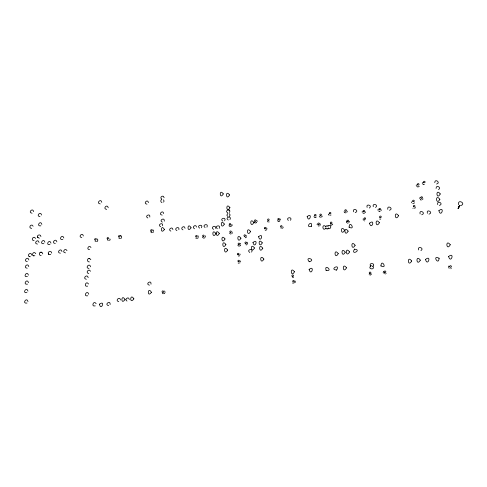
<?xml version="1.0" encoding="UTF-8"?>
<svg xmlns="http://www.w3.org/2000/svg" width="487" height="487" viewBox="0 0 487 487"><rect width="100%" height="100%" fill="white"/><g stroke="black" fill="none" stroke-linecap="round" stroke-linejoin="round"><path stroke-width="0.73" d="M283.13 227.039L283.044 227.849M411.515 201.91L411.685 202.756M416.251 185.711L416.318 184.829M422.284 183.374L422.351 182.485M448.326 267.479L448.746 266.072M439.091 258.195C438.635 266.352 431.75 254.269 439.128 258.305M419.691 198.519L420.056 197.399M420.086 213.933C418.698 208.838 426.789 213.032 421.718 214.767M381.278 209.824L381.09 210.664M378.015 209.489L377.991 210.347M362.212 211.474L362.2 212.326M363.156 218.9L363.308 220.301M365.451 211.808L365.274 212.642M349.447 222.169L349.447 221.329M347.261 211.188L347.109 212.022M346.458 222.65L346.373 221.001M317.098 224.641L317.177 224.075M295.28 282.46L295.225 281.084M311.455 226.309C312.733 218.529 304.034 228.513 311.522 226.199M231.922 225.718L231.952 224.915M215.583 228.415C216.478 224.032 209.58 227.392 213.592 229.377M178.912 229.694C179.764 225.329 172.922 228.713 176.939 230.643M320.239 225.238L320.202 223.837M322.266 216.088L321.913 216.861M162.628 225.785C163.468 221.433 156.656 224.817 160.667 226.735M151.007 284.177C151.652 279.282 144.639 284.031 149.406 285.205M164.277 221.183C165.117 216.837 158.318 220.209 162.323 222.133M149.813 217.05C150.629 212.716 143.89 216.106 147.865 217.987M110.129 304.564C110.683 299.481 103.621 304.801 108.704 305.611M332.755 224.044L332.384 224.811M459.886 205.38L458.194 208.6L459.521 205.411M457.999 208.448L459.685 205.228M458.194 208.6L459.722 205.563M415.216 208.04L415.527 207.492M423.002 198.842L422.527 199.646M383.525 271.314L383.172 272.696M371.605 273.986L370.065 275.246M438.543 189.644C442.117 187.562 435.798 184.281 436.066 188.42M336.608 270.096C340.772 263.144 328.628 269.408 336.663 270.06M354.499 249.125C350.269 256.04 362.541 249.794 354.42 249.18M328.774 227.898L327.234 229.109L325.553 228.147M419.24 186.247L418.583 186.886M325.462 226.869L326.375 225.834L328.262 226.12M326.059 227.953C322.266 232.749 321.487 222.516 325.961 226.674M290.538 220.313C292.997 216.496 285.218 217.19 288.304 220.495M251.633 252.114C254.025 247.725 245.685 249.661 249.794 252.522M414.51 202.787L413.853 203.408M229.974 219.607C232.275 215.138 223.996 217.433 228.293 220.063M219.18 228.385C221.506 224.093 213.373 225.974 217.348 228.774M229.48 212.502C231.763 208.052 223.551 210.378 227.806 212.959M224.647 220.8C226.972 216.514 218.852 218.395 222.821 221.183M206.92 227.167C209.233 222.894 201.131 224.75 205.082 227.551M201.46 227.776C203.773 223.509 195.677 225.353 199.621 228.16M163.62 202.135L164.046 201.094L163.529 199.81M386.167 273.457L385.534 273.998M327.769 225.986L328.975 225.341L330.131 225.694M370.808 265.878C366.894 269.317 375.867 270.352 372.811 266.115M372.756 266.547C376.676 263.023 367.575 262.17 370.814 266.377M369.329 208.077C373.109 205.356 365.427 203.164 367.125 207.432M375.55 207.505C379.257 204.954 371.965 202.482 373.243 206.713M450.785 268.787L451.297 268.404M227.764 213.562L226.845 215.199L227.916 216.605M229.249 216.587L230.174 214.956L229.103 213.55M161.66 199.524C160.333 200.127 160.582 202.269 161.994 202.586M420.926 250.641C424.938 247.968 416.927 245.466 418.613 249.941M40.884 225.828C35.764 226.723 40.561 219.46 41.858 224.391M43.921 243.677C38.747 244.547 43.617 237.303 44.901 242.222M62.847 239.501C57.697 240.42 62.525 233.078 63.821 238.046M49.997 244.626C44.834 245.551 49.668 238.21 50.977 243.165M41.072 252.205C38.613 251.889 38.79 255.9 41.17 255.553M35.764 253.678C33.493 249.734 30.218 256.911 34.863 255.736M50.739 254.604L49.26 254.646L48.572 254.056M89.218 258.524C86.789 258.262 86.972 262.256 89.34 261.921M27.436 276.628C22.207 277.627 27.095 270.127 28.435 275.143M27.516 284.152C22.268 285.175 27.169 277.627 28.514 282.661M26.962 292.644C21.696 293.685 26.621 286.088 27.966 291.141M436.589 184.043C441.246 182.814 434.763 178.017 434.757 182.655M355.2 212.624C360.155 210.859 352.144 206.835 353.641 211.808M87.66 286.149C83.088 287.409 86.15 279.982 88.549 284.012M26.992 303.048C21.702 304.119 26.651 296.461 28.003 301.538M389.46 210.293C394.379 208.698 386.745 204.37 387.786 209.325M87.739 295.804C82.467 296.827 87.374 289.162 88.737 294.276M439.377 205.459C444.54 203.718 436.346 199.512 437.734 204.637M460.611 205.697C467.015 203.499 457.013 198.434 458.669 204.729M429.004 214.183C434.148 212.454 425.961 208.241 427.361 213.355M95.269 305.885C90.667 307.2 93.729 299.663 96.158 303.718M370.899 265.841L371.544 265.671M27.181 268.227C22.481 267.874 27.972 262.061 28.776 266.59M146.964 204.181C142.618 203.682 147.78 198.319 148.456 202.635M27.29 261.604C22.603 261.239 28.082 255.462 28.879 259.973M100.225 203.919C95.677 203.42 101.04 197.85 101.777 202.318M88.981 268.483C84.288 268.063 89.791 262.25 90.582 266.815M162.171 215.12C157.776 214.627 162.993 209.185 163.669 213.55M106.665 209.386C102.112 208.893 107.487 203.292 108.224 207.772M32.081 213.209C27.503 212.758 32.854 207.2 33.64 211.62M40.001 216.636C35.423 216.185 40.78 210.609 41.559 215.047M309.257 261.769C316.836 259.656 304.174 255.809 309.184 261.726M31.649 228.397C27.595 228.275 31.369 222.644 33.128 226.218M81.84 237.553C77.427 237.126 82.607 231.69 83.35 235.994M326.071 270.455C334.003 271.569 323.636 262.931 326.168 270.51M39.344 238.192L37.779 237.467M34.078 240.615C30.005 240.517 33.792 234.844 35.563 238.417M55.305 243.512C50.678 243.086 56.09 237.412 56.882 241.893M89.559 249.679C85.645 249.581 89.304 244.054 90.978 247.53M37.456 244.097C32.848 243.689 38.236 238.009 39.033 242.477M65.501 252.869C61.405 252.777 65.215 247.012 66.993 250.628M60.37 253.228C55.731 252.808 61.161 247.092 61.959 251.59M89.547 258.573L90.832 259.662M41.34 252.242L42.18 252.601L42.759 253.916M29.92 256.722L30.206 256.759C25.501 256.369 31.01 250.635 31.789 255.133M88.969 258.494L89.845 258.609M40.78 252.163L41.675 252.284M29.311 256.643L29.646 256.686M33.378 255.778L33.706 255.827M88.792 273.524C84.902 273.122 88.914 267.728 90.527 271.265M86.327 279.307C81.913 278.527 87.526 273.244 88.171 277.651M118.767 301.617C114.482 300.899 119.887 295.676 120.52 299.98M170.84 231.142C167.187 229.718 172.611 225.718 172.922 229.627M182.96 229.858C179.307 228.415 184.756 224.428 185.042 228.336M194.514 228.787C190.983 227.459 195.999 223.387 196.596 227.07M163.145 293.777L162.36 293.357M314.937 217.646L313.914 216.66M349.015 227.106C356.119 231.045 349.362 219.193 349.124 227.24M278.43 221.573L277.383 220.599M108.358 240.529L107.317 239.781M380.864 265.853C388.005 269.865 381.394 257.867 380.944 265.951M254.518 222.553L255.2 223.04M230.607 234.101L229.535 233.139M229.389 210.128L228.689 209.745M238.861 246.197L237.79 245.235M293.296 283.446L292.632 283.008M203.536 238.18L202.446 237.224M196.535 238.575L195.798 238.106M161.842 199.153C158.579 197.472 163.9 194.063 164.095 197.759M238.155 262.992L238.673 263.284M119.68 238.618L118.883 238.161M151.767 232.743L150.653 231.8M120.532 235.592L121.561 236.633L121.677 237.419M120.709 235.69L121.026 235.878M96.767 238.642L97.875 240.012M95.111 241.199L95.598 241.491M126.973 301.088C123.661 299.347 129.025 295.767 129.341 299.535M152.851 229.791L153.642 230.747M327.946 228.324C329.498 229.894 332 227.179 330.235 225.791M229.505 226.394L228.945 225.706M344.607 212.716L344.059 211.705M328.774 214.889L329.157 215.357M319.728 217.038L319.247 216.325M267.351 221.402L267.71 221.865M254.141 222.066L254.683 222.76M247.146 242.258L247.7 243.579M256.85 220.471L257.203 221.548M240.316 243.378L240.694 243.871M197.953 235.787L198.416 236.554M266.693 227.916L267.022 228.987M164.557 290.976L165.172 292.267M51.725 253.13C51.799 250.367 47.05 251.347 48.42 253.824M40.92 236.579C40.999 233.833 36.263 234.795 37.639 237.254M37.481 237.011L37.968 237.753M48.268 253.593L48.749 254.33M280.141 218.986L280.439 219.801M205.313 235.866L205.532 236.694M328.524 214.067L328.682 214.645M246.538 235.592L246.678 236.165M239.939 254.001L240.128 254.823M240.511 260.953L240.7 261.769M231.885 224.647L232.013 225.189M232.488 232.068L232.555 232.348M269.214 221.908A0.779 0.737 -19.5 0 1 268.374 221.81M279.775 220.343A0.779 0.743 -17.1 0 1 278.814 221.384M316.227 216.971A0.791 0.749 -8.7 0 1 315.235 217.47M321.396 216.904A0.791 0.749 -7.6 0 1 320.276 216.995M331.836 224.836A0.797 0.755 -4.7 0 1 331.282 225.104M330.99 225.073A0.797 0.755 -4.7 0 1 330.515 224.684M330.959 214.962A0.791 0.749 -5.7 0 1 330.551 215.412M346.22 212.588A0.797 0.749 -3 0 1 345.094 212.679M348.619 222.705A0.804 0.755 -1.5 0 1 348.461 222.973M347.615 223.204A0.804 0.755 -1.5 0 1 347.134 222.821M369.341 274.68A0.828 0.791 10.9 0 1 369.134 274.431M384.456 273.743A0.834 0.791 12.8 0 1 383.951 273.335M293.667 277.413A0.804 0.779 -12.4 0 1 293.405 277.608M292.535 277.493A0.804 0.779 -12.4 0 1 292.34 277.243M294.672 282.588A0.804 0.785 -11.7 0 1 294.507 282.862M239.994 262.761A0.785 0.755 -31 0 1 239.446 263.023M247.183 244.066A0.779 0.743 -26.7 0 1 247.14 244.34M246.726 244.791A0.779 0.743 -26.7 0 1 245.886 244.693M246.203 236.925A0.779 0.743 -26.2 0 1 246.16 237.199M246.002 237.467A0.779 0.743 -26.2 0 1 245.174 237.693M239.58 255.565A0.785 0.749 -30.1 0 1 238.326 255.912M240.31 244.9A0.779 0.743 -28.5 0 1 240.335 245.454M240.176 245.716A0.779 0.743 -28.5 0 1 239.348 245.947M232.135 233.121A0.773 0.737 -28.9 0 1 231.678 233.839M231.331 226.242A0.773 0.731 -28.2 0 1 230.077 226.096M164.807 292.918A0.785 0.743 -49.2 0 1 164.381 293.369M164.095 293.442A0.785 0.743 -49.2 0 1 163.815 293.405M121.397 237.918A0.761 0.694 -43.6 0 1 120.441 238.399M153.411 231.514A0.761 0.706 -40.2 0 1 153.247 232.305M152.717 232.561A0.761 0.706 -40.2 0 1 152.449 232.53M198.081 237.315A0.773 0.724 -35.6 0 1 197.393 238.38M205.076 237.461A0.773 0.724 -34.4 0 1 204.102 237.948M364.495 212.947A0.804 0.755 0.2 0 1 364.087 213.403M363.491 213.452A0.804 0.755 0.2 0 1 363.004 213.069M364.733 220.891A0.81 0.761 1.2 0 1 364.434 220.861M380.791 218.919A0.816 0.761 3.4 0 1 379.641 219.01M380.11 211.242A0.81 0.755 2.4 0 1 379.55 211.51M379.251 211.48A0.81 0.755 2.4 0 1 378.764 211.096M424.323 184.311A0.816 0.749 4.9 0 1 423.173 184.409M422.966 184.177A0.816 0.749 4.9 0 1 422.874 183.897M418.047 186.831A0.816 0.749 4.5 0 1 416.854 186.229M421.48 199.926A0.822 0.755 6.2 0 1 420.871 199.974M420.579 199.834A0.822 0.755 6.2 0 1 420.275 199.311M413.323 203.31A0.822 0.755 5.7 0 1 412.72 203.359M414.437 208.089A0.822 0.761 6.3 0 1 414.285 208.357M413.128 208.448A0.822 0.761 6.3 0 1 412.915 208.211M449.203 268.392A0.864 0.797 17.6 0 1 448.977 268.136M97.704 240.414A0.761 0.688 -45.4 0 1 96.505 241.284M109.703 238.916A0.761 0.694 -44.6 0 1 109.405 240.335M319.417 225.773A0.791 0.755 -7.4 0 1 318.102 225.621M266.462 229.505A0.779 0.743 -20.7 0 1 265.165 230.132M282.478 228.111A0.785 0.749 -16.6 0 1 282.32 228.379M281.218 228.464A0.785 0.749 -16.6 0 1 281.029 228.226M256.619 222.358A0.779 0.737 -22.6 0 1 256.46 222.62M256.211 222.803A0.779 0.737 -22.6 0 1 255.638 222.851M215.942 233.559C212.277 240.243 211.449 227.399 215.942 233.559M219.32 233.437C215.644 240.128 214.822 227.277 219.32 233.437M223.308 193.905C219.631 200.601 218.888 187.818 223.308 193.905M448.594 256.509C450.883 264.423 455.071 251.292 448.594 256.509M450.28 244.76C446.305 251.876 445.215 238.271 450.28 244.76M224.355 224.081C220.702 230.765 219.856 217.945 224.355 224.081M440.278 193.948C436.322 200.973 435.421 187.605 440.278 193.948M439.877 199.293C435.92 206.324 434.994 192.931 439.877 199.293M438.866 210.707C441.088 218.462 445.203 205.471 438.866 210.707M425.492 259.449C427.653 267.326 431.908 254.257 425.492 259.449M420.336 260.143C416.294 267.241 415.466 253.648 420.336 260.143M225.018 238.953C221.317 245.655 220.526 232.774 225.018 238.953M229.554 194.952C225.858 201.655 225.134 188.853 229.554 194.952M411.698 261.008C407.668 268.087 406.846 254.531 411.698 261.008M229.925 207.657C226.193 214.371 225.505 201.527 229.925 207.657M225.907 244.517C222.188 251.231 221.415 238.32 225.907 244.517M398.591 215.704C394.695 222.711 393.758 209.337 398.591 215.704M379.403 222.723C375.544 229.694 374.576 216.368 379.403 222.723M227.673 250.05C223.929 256.771 223.18 243.835 227.673 250.05M369.487 223.229C371.551 230.856 375.696 218.146 369.487 223.229M355.133 245.278C351.291 252.248 350.384 238.873 355.133 245.278M346.519 267.838C342.574 274.814 341.911 261.416 346.519 267.838M349.575 251.919C345.733 258.889 344.826 245.509 349.575 251.919M345.265 252.193C341.43 259.157 340.523 245.789 345.265 252.193M348.156 231.161C344.352 238.1 343.445 224.805 348.156 231.161M338.27 253.642C334.441 260.588 333.54 247.238 338.27 253.642M344.638 230.205C340.839 237.139 339.938 223.856 344.638 230.205M309.105 269.451C311.254 277.03 315.028 264.544 309.105 269.451M307.151 216.593C309.123 224.057 313.141 211.632 307.151 216.593M294.471 271.783C290.818 278.643 289.728 265.409 294.471 271.783M263.869 259.084C260.192 265.853 259.206 252.796 263.869 259.084M262.28 242.867C258.652 249.612 257.623 236.633 262.28 242.867M262.785 248.2C259.139 254.957 258.128 241.948 262.785 248.2M258.554 236.725C260.545 244.09 264.398 231.879 258.554 236.725M252.966 242.514C254.932 249.898 258.828 237.68 252.966 242.514M254.482 247.98C250.848 254.731 249.831 241.741 254.482 247.98M250.574 231.502C247 238.222 245.935 225.311 250.574 231.502M253.873 222.522C250.178 229.28 249.314 216.325 253.873 222.522M240.943 238.198C237.364 244.918 236.317 231.995 240.943 238.198M191.081 227.788C186.74 233.943 187.312 221.238 191.081 227.788M151.433 292.279C146.995 298.61 147.567 285.772 151.433 292.279M164.429 229.493C160.101 235.617 160.637 222.991 164.429 229.493M133.858 298.86C129.408 305.203 129.974 292.364 133.858 298.86M125.031 299.529C120.569 305.86 121.141 293.04 125.031 299.529M99.5 304.144C100.791 311.68 105.935 299.633 99.5 304.144M268.002 220.392A0.785 0.743 -19.6 0 0 269.147 219.661A0.785 0.743 -19.6 0 0 267.947 219.101A0.785 0.743 -19.6 0 0 268.002 220.392M278.247 219.82A0.785 0.749 -17.2 0 0 279.392 219.089A0.785 0.749 -17.2 0 0 278.187 218.523A0.785 0.749 -17.2 0 0 278.247 219.82M314.925 215.863A0.797 0.755 -8.9 0 0 316.075 215.126A0.797 0.755 -8.9 0 0 314.839 214.56A0.797 0.755 -8.9 0 0 314.925 215.863M320.276 215.528A0.797 0.755 -7.7 0 0 321.432 214.791A0.797 0.755 -7.7 0 0 320.19 214.225A0.797 0.755 -7.7 0 0 320.276 215.528M330.789 223.509A0.804 0.761 -4.9 0 0 331.945 222.766A0.804 0.761 -4.9 0 0 330.697 222.194A0.804 0.761 -4.9 0 0 330.789 223.509M329.748 213.836A0.804 0.755 -5.9 0 0 330.904 213.099A0.804 0.755 -5.9 0 0 329.662 212.533A0.804 0.755 -5.9 0 0 329.748 213.836M345.033 211.011A0.804 0.755 -3.1 0 0 346.397 210.713A0.804 0.755 -3.1 0 0 345.447 209.757A0.804 0.755 -3.1 0 0 345.033 211.011M347.286 221.457A0.81 0.761 -1.7 0 0 348.655 221.159A0.81 0.761 -1.7 0 0 347.706 220.191A0.81 0.761 -1.7 0 0 347.286 221.457M369.463 273.42A0.834 0.797 10.7 0 0 370.869 273.128A0.834 0.797 10.7 0 0 369.877 272.099A0.834 0.797 10.7 0 0 369.463 273.42M384.389 272.312A0.84 0.797 12.6 0 0 385.807 272.02A0.84 0.797 12.6 0 0 384.803 270.991A0.84 0.797 12.6 0 0 384.389 272.312M292.334 276.446A0.81 0.785 -12.6 0 0 293.509 275.691A0.81 0.785 -12.6 0 0 292.261 275.082A0.81 0.785 -12.6 0 0 292.334 276.446M293.174 281.93A0.81 0.791 -11.9 0 0 294.355 281.176A0.81 0.791 -11.9 0 0 293.107 280.561A0.81 0.791 -11.9 0 0 293.174 281.93M238.593 261.787A0.791 0.761 -31 0 0 239.397 260.679A0.791 0.761 -31 0 0 238.046 260.588A0.791 0.761 -31 0 0 238.593 261.787M245.637 243.506A0.785 0.749 -26.7 0 0 246.434 242.416A0.785 0.749 -26.7 0 0 245.089 242.331A0.785 0.749 -26.7 0 0 245.637 243.506M244.657 236.317A0.785 0.749 -26.2 0 0 245.448 235.227A0.785 0.749 -26.2 0 0 244.109 235.148A0.785 0.749 -26.2 0 0 244.657 236.317M238.021 254.804A0.791 0.755 -30 0 0 238.819 253.703A0.791 0.755 -30 0 0 237.473 253.617A0.791 0.755 -30 0 0 238.021 254.804M238.788 244.626A0.785 0.749 -28.5 0 0 239.58 243.537A0.785 0.749 -28.5 0 0 238.24 243.451A0.785 0.749 -28.5 0 0 238.788 244.626M230.497 232.488A0.779 0.737 -28.9 0 0 231.288 231.404A0.779 0.737 -28.9 0 0 229.955 231.325A0.779 0.737 -28.9 0 0 230.497 232.488M229.901 225.031A0.779 0.737 -28.2 0 0 230.686 223.953A0.779 0.737 -28.2 0 0 229.365 223.874A0.779 0.737 -28.2 0 0 229.901 225.031M163.023 292.389A0.791 0.749 -49.1 0 0 163.358 291.068A0.791 0.749 -49.1 0 0 162.074 291.506A0.791 0.749 -49.1 0 0 163.023 292.389M119.072 237.066A0.767 0.7 -43.5 0 0 119.875 236.006A0.767 0.7 -43.5 0 0 118.609 235.927A0.767 0.7 -43.5 0 0 119.072 237.066M151.299 231.155A0.767 0.712 -40.2 0 0 152.096 230.089A0.767 0.712 -40.2 0 0 150.818 230.01A0.767 0.712 -40.2 0 0 151.299 231.155M196.267 236.992A0.779 0.731 -35.5 0 0 197.065 235.915A0.779 0.731 -35.5 0 0 195.756 235.836A0.779 0.731 -35.5 0 0 196.267 236.992M203.298 236.591A0.779 0.731 -34.4 0 0 204.09 235.513A0.779 0.731 -34.4 0 0 202.775 235.428A0.779 0.731 -34.4 0 0 203.298 236.591M363.278 211.632A0.81 0.761 0.1 0 0 364.647 211.334A0.81 0.761 0.1 0 0 363.686 210.372A0.81 0.761 0.1 0 0 363.278 211.632M364.227 219.089A0.816 0.767 1 0 0 365.603 218.797A0.816 0.767 1 0 0 364.641 217.823A0.816 0.767 1 0 0 364.227 219.089M379.836 217.366A0.822 0.767 3.2 0 0 381.218 217.068A0.822 0.767 3.2 0 0 380.237 216.1A0.822 0.767 3.2 0 0 379.836 217.366M379.154 209.641A0.816 0.761 2.2 0 0 380.53 209.343A0.816 0.761 2.2 0 0 379.556 208.381A0.816 0.761 2.2 0 0 379.154 209.641M423.678 182.528A0.828 0.755 4.7 0 0 425.06 182.223A0.828 0.755 4.7 0 0 424.061 181.28A0.828 0.755 4.7 0 0 423.678 182.528M417.609 184.877A0.822 0.755 4.4 0 0 418.997 184.573A0.822 0.755 4.4 0 0 417.998 183.629A0.822 0.755 4.4 0 0 417.609 184.877M421.06 198.051A0.828 0.761 6 0 0 422.454 197.746A0.828 0.761 6 0 0 421.45 196.785A0.828 0.761 6 0 0 421.06 198.051M412.854 201.454A0.828 0.761 5.5 0 0 414.242 201.155A0.828 0.761 5.5 0 0 413.244 200.194A0.828 0.761 5.5 0 0 412.854 201.454M413.56 206.725A0.828 0.767 6.2 0 0 414.954 206.427A0.828 0.767 6.2 0 0 413.956 205.459A0.828 0.767 6.2 0 0 413.56 206.725M449.726 266.779A0.871 0.804 17.5 0 0 451.206 267.046A0.871 0.804 17.5 0 0 450.652 265.719A0.871 0.804 17.5 0 0 449.726 266.779M95.215 240.121A0.767 0.694 -45.4 0 0 96.018 239.068A0.767 0.694 -45.4 0 0 94.77 238.983A0.767 0.694 -45.4 0 0 95.215 240.121M107.7 238.989A0.767 0.694 -44.5 0 0 108.498 237.93A0.767 0.694 -44.5 0 0 107.243 237.851A0.767 0.694 -44.5 0 0 107.7 238.989M318.285 224.452A0.804 0.761 -7.6 0 0 319.442 223.716A0.804 0.761 -7.6 0 0 318.2 223.143A0.804 0.761 -7.6 0 0 318.285 224.452M264.77 228.768A0.785 0.749 -20.7 0 0 265.914 228.038A0.785 0.749 -20.7 0 0 264.715 227.466A0.785 0.749 -20.7 0 0 264.77 228.768M280.938 227.088A0.791 0.749 -16.6 0 0 282.089 226.352A0.791 0.749 -16.6 0 0 280.877 225.779A0.791 0.749 -16.6 0 0 280.938 227.088M254.908 221.299A0.785 0.743 -22.6 0 0 256.052 220.568A0.785 0.743 -22.6 0 0 254.865 220.008A0.785 0.743 -22.6 0 0 254.908 221.299"/></g></svg>
